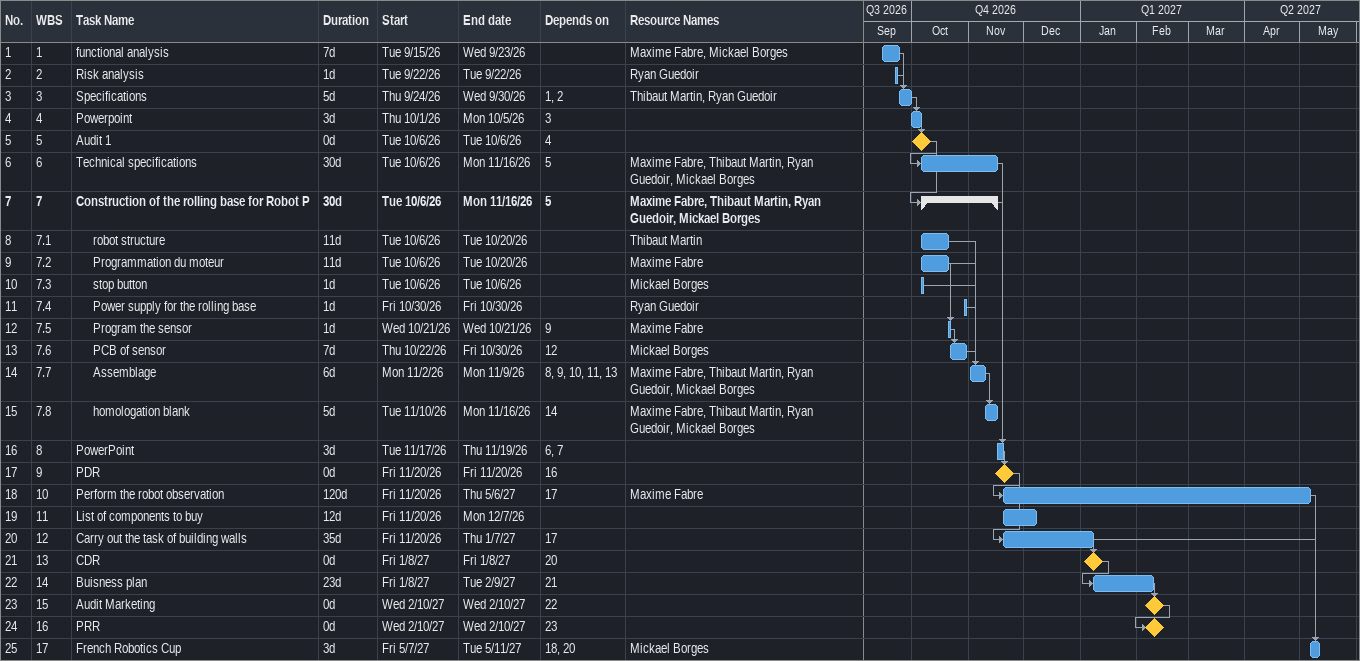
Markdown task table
| ID | WBS | Task | Duration | Start | Finish | Predecessors | Resources |
|---|---|---|---|---|---|---|---|
| 1 | 1 | functional analysis | 7d | 2026-09-15 | 2026-09-23 |  | Maxime Fabre, Mickael Borges |
| 2 | 2 | Risk analysis | 1d | 2026-09-22 | 2026-09-22 |  | Ryan Guedoir |
| 3 | 3 | Specifications | 5d | 2026-09-24 | 2026-09-30 | 1, 2 | Thibaut Martin, Ryan Guedoir |
| 4 | 4 | Powerpoint | 3d | 2026-10-01 | 2026-10-05 | 3 |  |
| 5 | 5 | Audit 1 | 0d | 2026-10-06 | 2026-10-06 | 4 |  |
| 6 | 6 | Technical specifications | 30d | 2026-10-06 | 2026-11-16 | 5 | Maxime Fabre, Thibaut Martin, Ryan Guedoir, Mickael Borges |
| 7 | 7 | **Construction of the rolling base for Robot P** | 30d | 2026-10-06 | 2026-11-16 | 5 | Maxime Fabre, Thibaut Martin, Ryan Guedoir, Mickael Borges |
| 8 | 7.1 | robot structure | 11d | 2026-10-06 | 2026-10-20 |  | Thibaut Martin |
| 9 | 7.2 | Programmation du moteur | 11d | 2026-10-06 | 2026-10-20 |  | Maxime Fabre |
| 10 | 7.3 | stop button | 1d | 2026-10-06 | 2026-10-06 |  | Mickael Borges |
| 11 | 7.4 | Power supply for the rolling base | 1d | 2026-10-30 | 2026-10-30 |  | Ryan Guedoir |
| 12 | 7.5 | Program the sensor | 1d | 2026-10-21 | 2026-10-21 | 9 | Maxime Fabre |
| 13 | 7.6 | PCB of sensor | 7d | 2026-10-22 | 2026-10-30 | 12 | Mickael Borges |
| 14 | 7.7 | Assemblage | 6d | 2026-11-02 | 2026-11-09 | 8, 9, 10, 11, 13 | Maxime Fabre, Thibaut Martin, Ryan Guedoir, Mickael Borges |
| 15 | 7.8 | homologation blank | 5d | 2026-11-10 | 2026-11-16 | 14 | Maxime Fabre, Thibaut Martin, Ryan Guedoir, Mickael Borges |
| 16 | 8 | PowerPoint | 3d | 2026-11-17 | 2026-11-19 | 6, 7 |  |
| 17 | 9 | PDR | 0d | 2026-11-20 | 2026-11-20 | 16 |  |
| 18 | 10 | Perform the robot observation | 120d | 2026-11-20 | 2027-05-06 | 17 | Maxime Fabre |
| 19 | 11 | List of components to buy | 12d | 2026-11-20 | 2026-12-07 |  |  |
| 20 | 12 | Carry out the task of building walls | 35d | 2026-11-20 | 2027-01-07 | 17 |  |
| 21 | 13 | CDR | 0d | 2027-01-08 | 2027-01-08 | 20 |  |
| 22 | 14 | Buisness plan | 23d | 2027-01-08 | 2027-02-09 | 21 |  |
| 23 | 15 | Audit Marketing | 0d | 2027-02-10 | 2027-02-10 | 22 |  |
| 24 | 16 | PRR | 0d | 2027-02-10 | 2027-02-10 | 23 |  |
| 25 | 17 | French Robotics Cup | 3d | 2027-05-07 | 2027-05-11 | 18, 20 | Mickael Borges |
